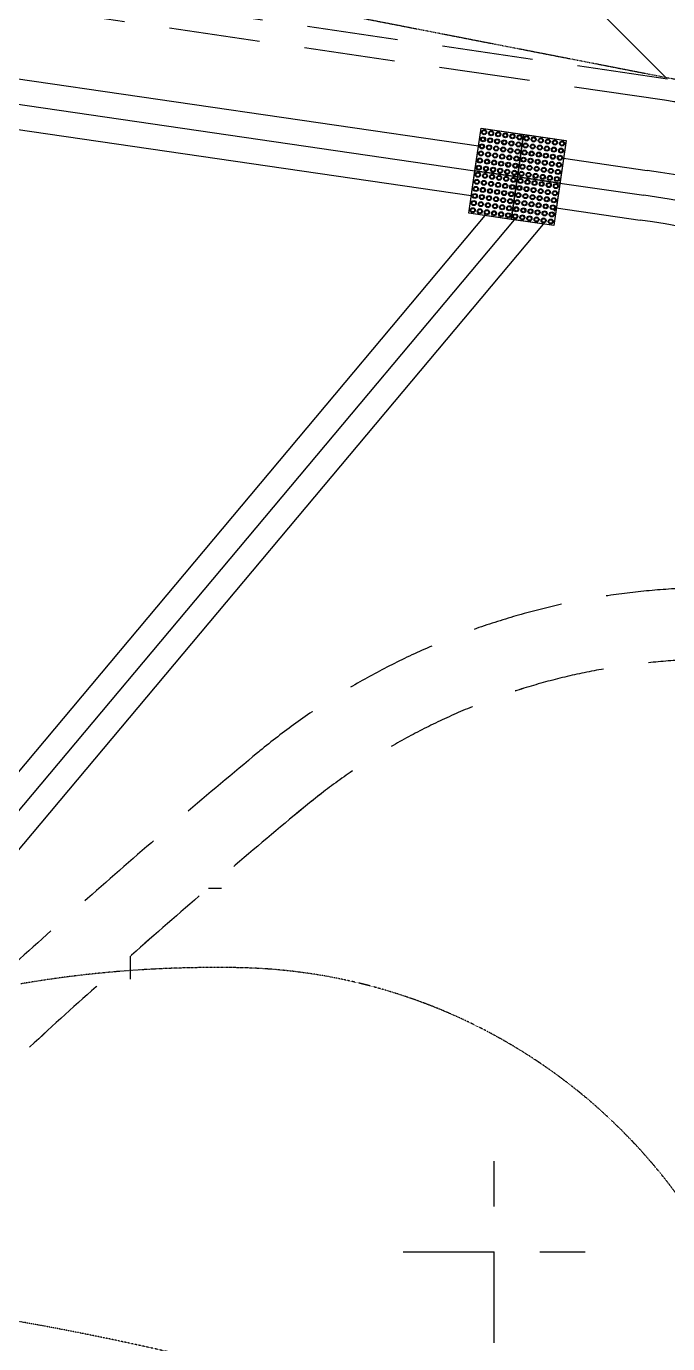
# Model space of a CAD drawing. Header units: millimetres. Extents: x 832728086 to 834530684, y 817551485 to 818349469.
# Drawn here: x 834260368 to 834264846, y 817935240 to 817944435 of the extents above; entities that cross this region are included whole.
import ezdxf

# ---------------------------------------------------------------- set-up
doc = ezdxf.new("R2010")
doc.units = ezdxf.units.MM
doc.header["$LTSCALE"] = 100
doc.linetypes.add('Hidden', pattern=[9.525, 6.35, -3.175])
doc.layers.add('+C-160', color=160, linetype='Hidden')
doc.layers.add('000-Tactile-l', color=8, linetype='Continuous')
doc.layers.add('000-helpline', color=30, linetype='Continuous', lineweight=30, plot=False)

# ---------------------------------------------------------------- blocks, each defined once
blk = doc.blocks.new('tactile')
at = {"layer": '000-helpline', "ltscale": 0.015}
for points in [[(834263.8964, 817943.7308), (834263.8532, 817943.4339), (834263.5563, 817943.4771), (834263.5995, 817943.774)], [(834264.1933, 817943.6876), (834264.1501, 817943.3908), (834263.8532, 817943.4339), (834263.8964, 817943.7308)], [(834263.8532, 817943.4339), (834263.81, 817943.137), (834263.5132, 817943.1802), (834263.5563, 817943.4771)], [(834264.1501, 817943.3908), (834264.1069, 817943.0939), (834263.81, 817943.137), (834263.8532, 817943.4339)]]:
    blk.add_lwpolyline(points, close=True, dxfattribs=at)
at = {"layer": '000-Tactile-l', "ltscale": 5e-05}
for p, q in [((834260.033, 817944.1662), (834263.5815, 817943.6503)), ((834260.0078, 817943.993), (834263.5563, 817943.4771)), ((834259.9827, 817943.8198), (834263.5312, 817943.3039)), ((834264.1753, 817943.5639), (834264.7603, 817943.4789)), ((834264.1501, 817943.3908), (834264.7351, 817943.3057)), ((834263.6265, 817943.1637), (834257.6396, 817936.0289)), ((834264.1089, 817943.1941), (834264.1241, 817943.2123)), ((834264.1249, 817943.2176), (834264.7099, 817943.1325)), ((834263.8301, 817943.1341), (834257.775, 817935.9179)), ((834264.0337, 817943.1045), (834257.9104, 817935.807))]:
    blk.add_line(p, q, dxfattribs=at)
at = {"layer": '000-Tactile-l'}
blk.add_lwpolyline([(834263.5995, 817943.774), (834264.1933, 817943.6876), (834264.1069, 817943.0939), (834263.5132, 817943.1802)], close=True, dxfattribs=at)
at = {"layer": '000-Tactile-l', "ltscale": 0.015}
for centre, radius in [((834263.6134, 817943.6961), 0.0175), ((834263.6134, 817943.6961), 0.0125), ((834263.6206, 817943.7456), 0.0175), ((834263.6206, 817943.7456), 0.0125), ((834263.6629, 817943.6889), 0.0175), ((834263.6629, 817943.6889), 0.0125), ((834263.6701, 817943.7384), 0.0175), ((834263.6701, 817943.7384), 0.0125), ((834263.7124, 817943.6818), 0.0175), ((834263.7124, 817943.6818), 0.0125), ((834263.7196, 817943.7312), 0.0175), ((834263.7196, 817943.7312), 0.0125), ((834263.7619, 817943.6746), 0.0175), ((834263.7691, 817943.724), 0.0175), ((834263.7691, 817943.724), 0.0125), ((834263.8186, 817943.7168), 0.0175), ((834263.8186, 817943.7168), 0.0125), ((834263.868, 817943.7097), 0.0175), ((834263.868, 817943.7097), 0.0125), ((834263.9175, 817943.7025), 0.0175), ((834263.9175, 817943.7025), 0.0125), ((834263.967, 817943.6953), 0.0175), ((834263.967, 817943.6953), 0.0125), ((834264.0165, 817943.6881), 0.0175), ((834264.0165, 817943.6881), 0.0125), ((834264.066, 817943.6809), 0.0175), ((834264.066, 817943.6809), 0.0125), ((834264.1154, 817943.6737), 0.0175), ((834263.5991, 817943.5972), 0.0175), ((834263.5991, 817943.5972), 0.0125), ((834263.6062, 817943.6467), 0.0175), ((834263.6062, 817943.6467), 0.0125), ((834263.6485, 817943.59), 0.0175), ((834263.6485, 817943.59), 0.0125), ((834263.6557, 817943.6395), 0.0175), ((834263.6557, 817943.6395), 0.0125), ((834263.698, 817943.5828), 0.0175), ((834263.7052, 817943.6323), 0.0175), ((834263.7052, 817943.6323), 0.0125), ((834263.7547, 817943.6251), 0.0175), ((834263.7547, 817943.6251), 0.0125), ((834263.7619, 817943.6746), 0.0125), ((834263.8042, 817943.6179), 0.0175), ((834263.8042, 817943.6179), 0.0125), ((834263.8114, 817943.6674), 0.0175), ((834263.8114, 817943.6674), 0.0125), ((834263.8536, 817943.6107), 0.0175), ((834263.8536, 817943.6107), 0.0125), ((834263.8608, 817943.6602), 0.0175), ((834263.8608, 817943.6602), 0.0125), ((834263.9031, 817943.6035), 0.0175), ((834263.9031, 817943.6035), 0.0125), ((834263.9103, 817943.653), 0.0175), ((834263.9103, 817943.653), 0.0125), ((834263.9526, 817943.5963), 0.0175), ((834263.9526, 817943.5963), 0.0125), ((834263.9598, 817943.6458), 0.0175), ((834263.9598, 817943.6458), 0.0125), ((834264.0021, 817943.5891), 0.0175), ((834264.0021, 817943.5891), 0.0125), ((834264.0093, 817943.6386), 0.0175), ((834264.0093, 817943.6386), 0.0125), ((834264.0516, 817943.5819), 0.0175), ((834264.0588, 817943.6314), 0.0175), ((834264.0588, 817943.6314), 0.0125), ((834264.1082, 817943.6242), 0.0175), ((834264.1082, 817943.6242), 0.0125), ((834264.1154, 817943.6737), 0.0125), ((834264.1577, 817943.617), 0.0175), ((834264.1577, 817943.617), 0.0125), ((834264.1649, 817943.6665), 0.0175), ((834264.1649, 817943.6665), 0.0125), ((834263.5847, 817943.4982), 0.0175), ((834263.5847, 817943.4982), 0.0125), ((834263.5919, 817943.5477), 0.0175), ((834263.5919, 817943.5477), 0.0125), ((834263.6341, 817943.491), 0.0175), ((834263.6413, 817943.5405), 0.0175), ((834263.6413, 817943.5405), 0.0125), ((834263.6908, 817943.5333), 0.0175), ((834263.6908, 817943.5333), 0.0125), ((834263.698, 817943.5828), 0.0125), ((834263.7403, 817943.5261), 0.0175), ((834263.7403, 817943.5261), 0.0125), ((834263.7475, 817943.5756), 0.0175), ((834263.7475, 817943.5756), 0.0125), ((834263.7898, 817943.5189), 0.0175), ((834263.7898, 817943.5189), 0.0125), ((834263.797, 817943.5684), 0.0175), ((834263.797, 817943.5684), 0.0125), ((834263.8393, 817943.5117), 0.0175), ((834263.8393, 817943.5117), 0.0125), ((834263.8465, 817943.5612), 0.0175), ((834263.8465, 817943.5612), 0.0125), ((834263.8887, 817943.5045), 0.0175), ((834263.8887, 817943.5045), 0.0125), ((834263.8959, 817943.554), 0.0175), ((834263.8959, 817943.554), 0.0125), ((834263.9382, 817943.4973), 0.0175), ((834263.9382, 817943.4973), 0.0125), ((834263.9454, 817943.5468), 0.0175), ((834263.9454, 817943.5468), 0.0125), ((834263.9877, 817943.4902), 0.0175), ((834263.9949, 817943.5396), 0.0175), ((834263.9949, 817943.5396), 0.0125), ((834264.0444, 817943.5324), 0.0175), ((834264.0444, 817943.5324), 0.0125), ((834264.0516, 817943.5819), 0.0125), ((834264.0939, 817943.5252), 0.0175), ((834264.0939, 817943.5252), 0.0125), ((834264.101, 817943.5747), 0.0175), ((834264.101, 817943.5747), 0.0125), ((834264.1433, 817943.5181), 0.0175), ((834264.1433, 817943.5181), 0.0125), ((834264.1505, 817943.5675), 0.0175), ((834264.1505, 817943.5675), 0.0125), ((834263.5703, 817943.3993), 0.0175), ((834263.5775, 817943.4487), 0.0175), ((834263.5775, 817943.4487), 0.0125), ((834263.627, 817943.4415), 0.0175), ((834263.627, 817943.4415), 0.0125), ((834263.6341, 817943.491), 0.0125), ((834263.6764, 817943.4344), 0.0175), ((834263.6764, 817943.4344), 0.0125), ((834263.6836, 817943.4838), 0.0175), ((834263.6836, 817943.4838), 0.0125), ((834263.7259, 817943.4272), 0.0175), ((834263.7259, 817943.4272), 0.0125), ((834263.7331, 817943.4766), 0.0175), ((834263.7331, 817943.4766), 0.0125), ((834263.7754, 817943.42), 0.0175), ((834263.7754, 817943.42), 0.0125), ((834263.7826, 817943.4694), 0.0175), ((834263.7826, 817943.4694), 0.0125), ((834263.8249, 817943.4128), 0.0175), ((834263.8249, 817943.4128), 0.0125), ((834263.8321, 817943.4623), 0.0175), ((834263.8321, 817943.4623), 0.0125), ((834263.8744, 817943.4056), 0.0175), ((834263.8744, 817943.4056), 0.0125), ((834263.8815, 817943.4551), 0.0175), ((834263.8815, 817943.4551), 0.0125), ((834263.9238, 817943.3984), 0.0175), ((834263.931, 817943.4479), 0.0175), ((834263.931, 817943.4479), 0.0125), ((834263.9805, 817943.4407), 0.0175), ((834263.9805, 817943.4407), 0.0125), ((834263.9877, 817943.4902), 0.0125), ((834264.03, 817943.4335), 0.0175), ((834264.03, 817943.4335), 0.0125), ((834264.0372, 817943.483), 0.0175), ((834264.0372, 817943.483), 0.0125), ((834264.0795, 817943.4263), 0.0175), ((834264.0795, 817943.4263), 0.0125), ((834264.0867, 817943.4758), 0.0175), ((834264.0867, 817943.4758), 0.0125), ((834264.1289, 817943.4191), 0.0175), ((834264.1289, 817943.4191), 0.0125), ((834264.1361, 817943.4686), 0.0175), ((834264.1361, 817943.4686), 0.0125), ((834263.5631, 817943.3498), 0.0175), ((834263.5631, 817943.3498), 0.0125), ((834263.5703, 817943.3993), 0.0125), ((834263.6126, 817943.3426), 0.0175), ((834263.6126, 817943.3426), 0.0125), ((834263.6198, 817943.3921), 0.0175), ((834263.6198, 817943.3921), 0.0125), ((834263.662, 817943.3354), 0.0175), ((834263.662, 817943.3354), 0.0125), ((834263.6692, 817943.3849), 0.0175), ((834263.6692, 817943.3849), 0.0125), ((834263.7115, 817943.3282), 0.0175), ((834263.7115, 817943.3282), 0.0125), ((834263.7187, 817943.3777), 0.0175), ((834263.7187, 817943.3777), 0.0125), ((834263.761, 817943.321), 0.0175), ((834263.761, 817943.321), 0.0125), ((834263.7682, 817943.3705), 0.0175), ((834263.7682, 817943.3705), 0.0125), ((834263.8105, 817943.3138), 0.0175), ((834263.8105, 817943.3138), 0.0125), ((834263.8177, 817943.3633), 0.0175), ((834263.8177, 817943.3633), 0.0125), ((834263.86, 817943.3066), 0.0175), ((834263.8672, 817943.3561), 0.0175), ((834263.8672, 817943.3561), 0.0125), ((834263.9166, 817943.3489), 0.0175), ((834263.9166, 817943.3489), 0.0125), ((834263.9238, 817943.3984), 0.0125), ((834263.9661, 817943.3417), 0.0175), ((834263.9661, 817943.3417), 0.0125), ((834263.9733, 817943.3912), 0.0175), ((834263.9733, 817943.3912), 0.0125), ((834264.0156, 817943.3345), 0.0175), ((834264.0156, 817943.3345), 0.0125), ((834264.0228, 817943.384), 0.0175), ((834264.0228, 817943.384), 0.0125), ((834264.0651, 817943.3273), 0.0175), ((834264.0651, 817943.3273), 0.0125), ((834264.0723, 817943.3768), 0.0175), ((834264.0723, 817943.3768), 0.0125), ((834264.1146, 817943.3201), 0.0175), ((834264.1146, 817943.3201), 0.0125), ((834264.1218, 817943.3696), 0.0175), ((834264.1218, 817943.3696), 0.0125), ((834263.5487, 817943.2508), 0.0175), ((834263.5487, 817943.2508), 0.0125), ((834263.5559, 817943.3003), 0.0175), ((834263.5559, 817943.3003), 0.0125), ((834263.5982, 817943.2436), 0.0175), ((834263.5982, 817943.2436), 0.0125), ((834263.6054, 817943.2931), 0.0175), ((834263.6054, 817943.2931), 0.0125), ((834263.6477, 817943.2364), 0.0175), ((834263.6477, 817943.2364), 0.0125), ((834263.6549, 817943.2859), 0.0175), ((834263.6549, 817943.2859), 0.0125), ((834263.6971, 817943.2292), 0.0175), ((834263.6971, 817943.2292), 0.0125), ((834263.7043, 817943.2787), 0.0175), ((834263.7043, 817943.2787), 0.0125), ((834263.7466, 817943.222), 0.0175), ((834263.7466, 817943.222), 0.0125), ((834263.7538, 817943.2715), 0.0175), ((834263.7538, 817943.2715), 0.0125), ((834263.7961, 817943.2149), 0.0175), ((834263.8033, 817943.2643), 0.0175), ((834263.8033, 817943.2643), 0.0125), ((834263.8528, 817943.2571), 0.0175), ((834263.8528, 817943.2571), 0.0125), ((834263.86, 817943.3066), 0.0125), ((834263.9023, 817943.2499), 0.0175), ((834263.9023, 817943.2499), 0.0125), ((834263.9094, 817943.2994), 0.0175), ((834263.9094, 817943.2994), 0.0125), ((834263.9517, 817943.2428), 0.0175), ((834263.9517, 817943.2428), 0.0125), ((834263.9589, 817943.2922), 0.0175), ((834263.9589, 817943.2922), 0.0125), ((834264.0012, 817943.2356), 0.0175), ((834264.0012, 817943.2356), 0.0125), ((834264.0084, 817943.285), 0.0175), ((834264.0084, 817943.285), 0.0125), ((834264.0507, 817943.2284), 0.0175), ((834264.0507, 817943.2284), 0.0125), ((834264.0579, 817943.2778), 0.0175), ((834264.0579, 817943.2778), 0.0125), ((834264.1002, 817943.2212), 0.0175), ((834264.1002, 817943.2212), 0.0125), ((834264.1074, 817943.2707), 0.0175), ((834264.1074, 817943.2707), 0.0125), ((834263.5415, 817943.2013), 0.0175), ((834263.5415, 817943.2013), 0.0125), ((834263.591, 817943.1941), 0.0175), ((834263.591, 817943.1941), 0.0125), ((834263.6405, 817943.187), 0.0175), ((834263.6405, 817943.187), 0.0125), ((834263.6899, 817943.1798), 0.0175), ((834263.6899, 817943.1798), 0.0125), ((834263.7394, 817943.1726), 0.0175), ((834263.7394, 817943.1726), 0.0125), ((834263.7889, 817943.1654), 0.0175), ((834263.7889, 817943.1654), 0.0125), ((834263.7961, 817943.2149), 0.0125), ((834263.8384, 817943.1582), 0.0175), ((834263.8384, 817943.1582), 0.0125), ((834263.8456, 817943.2077), 0.0175), ((834263.8456, 817943.2077), 0.0125), ((834263.8879, 817943.151), 0.0175), ((834263.8879, 817943.151), 0.0125), ((834263.8951, 817943.2005), 0.0175), ((834263.8951, 817943.2005), 0.0125), ((834263.9373, 817943.1438), 0.0175), ((834263.9373, 817943.1438), 0.0125), ((834263.9445, 817943.1933), 0.0175), ((834263.9445, 817943.1933), 0.0125), ((834263.9868, 817943.1366), 0.0175), ((834263.9868, 817943.1366), 0.0125), ((834263.994, 817943.1861), 0.0175), ((834263.994, 817943.1861), 0.0125), ((834264.0363, 817943.1294), 0.0175), ((834264.0363, 817943.1294), 0.0125), ((834264.0435, 817943.1789), 0.0175), ((834264.0435, 817943.1789), 0.0125), ((834264.0858, 817943.1222), 0.0175), ((834264.093, 817943.1717), 0.0175), ((834264.093, 817943.1717), 0.0125), ((834264.0858, 817943.1222), 0.0125)]:
    blk.add_circle(centre, radius, dxfattribs=at)
at = {"layer": '000-Tactile-l', "ltscale": 5e-05}
for radius, start in [(7.505, 36.88494), (7.33, 36.93967), (7.155, 36.99707)]:
    blk.add_arc((834263.6805, 817936.052), radius, start, 81.72802, dxfattribs=at)
blk = doc.blocks.new('A$C062A3D83')
at = {"layer": '+C-160'}
for p, q in [((-58502.2, -61180), (-66092.5, -53589.8)), ((-58487.5, -61192.3), (-68630.5, -59717.7)), ((-58509, -61340.8), (-68773.4, -59848.5)), ((-61694, -66840), (-61603.3, -66840)), ((-62238.3, -67475), (-62238.3, -67314.7)), ((-59698.3, -70015), (-59698.3, -68745)), ((-60333.3, -69380), (-59063.3, -69380))]:
    blk.add_line(p, q, dxfattribs=at)
at = {"layer": '+C-160', "ltscale": 0.01}
blk.add_line((-68778.2, -59179.6), (-58105, -61257.3), dxfattribs=at)
for radius in [16995.2, 16495.2]:
    blk.add_arc((-57565.6, -71951.2), radius, 86.86126, 162.08949, dxfattribs=at)
at = {"layer": '+C-160'}
for centre, radius, start, end in [((-59652.8, -69208.1), 7950, 344.90553, 81.72802), ((-58157.1, -69742.8), 5000, 15.06746, 129.6863), ((-58157.1, -69742.8), 4500, 15.06746, 129.6863), ((-28967.3, -104919.1), 50710.1, 129.6863, 135.79835), ((-28967.3, -104919.1), 50210.1, 129.6863, 135.75643)]:
    blk.add_arc(centre, radius, start, end, dxfattribs=at)
at = {"layer": '+C-160', "ltscale": 5e-05}
for centre, radius, start, end in [((-61662.1, -75350.5), 7955.9, 89.39264, 99.70582), ((-61554.5, -71281.8), 3886.9, 31.47541, 90.34355), ((-66668.7, -90519.4), 20974.6, 76.30769, 85.85959)]:
    blk.add_arc(centre, radius, start, end, dxfattribs=at)
at = {"layer": '+C-160'}
for centre, major_axis, start_param, end_param in [((-58157.1, -69742.8), (4311.7, 1288), -0.027294, 1.973183), ((-28967.3, -104919.1), (-33447.3, 37447.6), -0.036376, 0.069568)]:
    blk.add_ellipse(centre, major_axis=major_axis, ratio=1, start_param=start_param, end_param=end_param, dxfattribs=at)

msp = doc.modelspace()

# ---------------------------------------------------------------- block references
at = {"layer": '+C-160', "ltscale": 5}
msp.add_blockref('A$C062A3D83', (834323333.3128, 818005260.0327), dxfattribs=at)
at = {"layer": '000-Tactile-l', "xscale": 1000, "yscale": 1000, "zscale": 1000}
msp.add_blockref('tactile', (-56.4905, -49.2817, -0.0703), dxfattribs=at)

doc.saveas('drawing.dxf')
